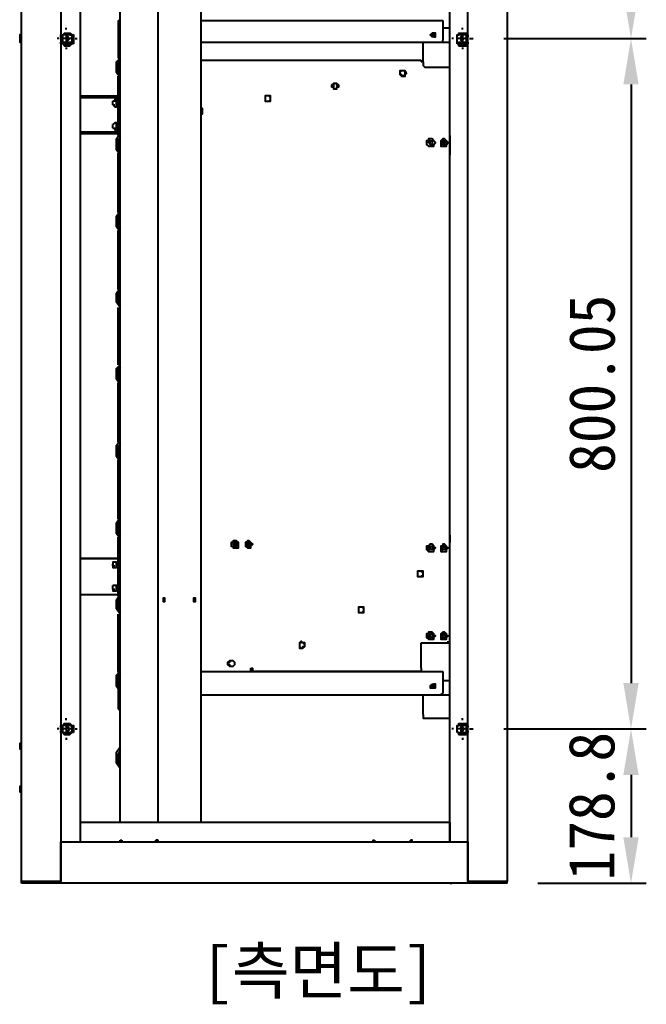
# Model space of a CAD drawing. Header units: millimetres. Extents: x 929 to 1725, y 58 to 532.
# Drawn here: x 1502.7 to 1543.6, y 74 to 138.2 of the extents above; entities that cross this region are included whole.
import ezdxf
from ezdxf.enums import TextEntityAlignment as Align

# ---------------------------------------------------------------- set-up
doc = ezdxf.new("R2010")
doc.units = ezdxf.units.MM
doc.header["$MEASUREMENT"] = 0
doc.header["$PDSIZE"] = -10
doc.layers.get('Defpoints').update_dxf_attribs({"linetype": 'CONTINUOUS'})
doc.layers.add('TI-TEXT', color=3, linetype='CONTINUOUS')
doc.layers.add('TT-WIRE-EQPM', color=6, linetype='CONTINUOUS')
doc.styles.add('굴림체', font='GulimChe.ttf')
doc.dimstyles.new('NEW', dxfattribs={"dimtxt": 3, "dimasz": 3, "dimexe": 1, "dimexo": 2, "dimgap": 1, "dimtad": 1, "dimdec": 4, "dimzin": 0, "dimdsep": 46, "dimtxsty": '굴림체', "dimcen": 0.09, "dimclrd": 1, "dimclre": 1, "dimadec": 0, "dimazin": 0, "dimtfac": 1, "dimtdec": 4, "dimtofl": 0, "dimtmove": 2, "dimatfit": 3, "dimfxl": 0, "dimtolj": 1, "dimtzin": 0, "dimarcsym": 0})

# ---------------------------------------------------------------- blocks, each defined once
blk = doc.blocks.new('*D10')
at = {"layer": 'Defpoints', "color": 0, "linetype": 'ByBlock', "ltscale": 5}
for p in [(1532.308, 182.064), (1532.308, 137.003), (1542.608, 137.003)]:
    blk.add_point(p, dxfattribs=at)
at = {"layer": 'TI-TEXT', "color": 1, "linetype": 'ByBlock', "lineweight": -2, "ltscale": 5}
for p, q in [((1534.308, 182.064), (1543.608, 182.064)), ((1542.608, 179.064), (1542.608, 140.003)), ((1534.308, 137.003), (1543.608, 137.003))]:
    blk.add_line(p, q, dxfattribs=at)
at = {"layer": 'TI-TEXT', "color": 1, "linetype": 'ByBlock', "ltscale": 5}
for points in [[(1542.108, 179.064), (1543.108, 179.064), (1542.608, 182.064)], [(1542.108, 140.003), (1543.108, 140.003), (1542.608, 137.003)]]:
    blk.add_solid(points, dxfattribs=at)
at = {"layer": 'TI-TEXT', "color": 0, "linetype": 'ByBlock', "ltscale": 5, "insert": (1540.072, 159.534), "char_height": 3, "attachment_point": 5, "rotation": 90, "style": '굴림체'}
blk.add_mtext('\\A1;800.05', dxfattribs=at)
blk = doc.blocks.new('*D11')
at = {"layer": 'Defpoints', "color": 0, "linetype": 'ByBlock', "ltscale": 5}
for p in [(1532.308, 137.003), (1532.308, 91.942), (1542.608, 91.942)]:
    blk.add_point(p, dxfattribs=at)
at = {"layer": 'TI-TEXT', "color": 1, "linetype": 'ByBlock', "lineweight": -2, "ltscale": 5}
for p, q in [((1534.308, 137.003), (1543.608, 137.003)), ((1542.608, 134.003), (1542.608, 94.942)), ((1534.308, 91.942), (1543.608, 91.942))]:
    blk.add_line(p, q, dxfattribs=at)
at = {"layer": 'TI-TEXT', "color": 1, "linetype": 'ByBlock', "ltscale": 5}
for points in [[(1542.108, 134.003), (1543.108, 134.003), (1542.608, 137.003)], [(1542.108, 94.942), (1543.108, 94.942), (1542.608, 91.942)]]:
    blk.add_solid(points, dxfattribs=at)
at = {"layer": 'TI-TEXT', "color": 0, "linetype": 'ByBlock', "ltscale": 5, "insert": (1540.072, 114.473), "char_height": 3, "attachment_point": 5, "rotation": 90, "style": '굴림체'}
blk.add_mtext('\\A1;800.05', dxfattribs=at)
blk = doc.blocks.new('*D12')
at = {"layer": 'Defpoints', "color": 0, "linetype": 'ByBlock', "ltscale": 5}
for p in [(1532.308, 91.942), (1534.532, 81.876), (1542.608, 81.876)]:
    blk.add_point(p, dxfattribs=at)
at = {"layer": 'TI-TEXT', "color": 1, "linetype": 'ByBlock', "lineweight": -2, "ltscale": 5}
for p, q in [((1534.308, 91.942), (1543.608, 91.942)), ((1542.608, 88.942), (1542.608, 84.876)), ((1536.532, 81.876), (1543.608, 81.876))]:
    blk.add_line(p, q, dxfattribs=at)
at = {"layer": 'TI-TEXT', "color": 1, "linetype": 'ByBlock', "ltscale": 5}
for points in [[(1542.108, 88.942), (1543.108, 88.942), (1542.608, 91.942)], [(1542.108, 84.876), (1543.108, 84.876), (1542.608, 81.876)]]:
    blk.add_solid(points, dxfattribs=at)
at = {"layer": 'TI-TEXT', "color": 0, "linetype": 'ByBlock', "ltscale": 5, "insert": (1540.05, 86.909), "char_height": 3, "attachment_point": 5, "rotation": 90, "style": '굴림체'}
blk.add_mtext('\\A1;178.8', dxfattribs=at)

msp = doc.modelspace()

# ---------------------------------------------------------------- linework, layer by layer
at = {"layer": 'TT-WIRE-EQPM', "linetype": 'Continuous'}
for points in [[(1502.81368, 81.99353), (1502.81368, 192.01265)], [(1505.27156, 192.01265), (1505.3886, 192.01265), (1505.3886, 81.99353)], [(1531.95704, 81.99353), (1531.95704, 192.01265)], [(1534.53196, 192.01265), (1534.53196, 81.99353)], [(1506.67606, 84.56845), (1506.67606, 189.43773)], [(1530.78663, 84.56845), (1530.78663, 189.43773)], [(1509.25097, 85.8559), (1509.25097, 188.03323)], [(1511.70885, 188.03323), (1511.70885, 85.8559)], [(1514.51784, 188.03323), (1514.51784, 85.8559)], [(1509.13393, 138.1735), (1509.13393, 138.05646)], [(1509.13393, 138.1735), (1509.25097, 138.1735)], [(1514.51784, 138.1735), (1530.31846, 138.1735)], [(1530.31846, 138.1735), (1530.31846, 136.88605)], [(1505.73972, 137.5883), (1505.73972, 137.70534)], [(1509.13393, 138.05646), (1509.13393, 135.83267)], [(1530.31846, 137.70534), (1530.78663, 137.70534)], [(1531.60592, 137.5883), (1531.60592, 137.70534)], [(1502.69664, 137.23717), (1502.69664, 136.88605)], [(1502.81368, 137.23717), (1502.69664, 137.23717), (1502.69664, 136.769), (1502.81368, 136.769)], [(1502.69664, 136.88605), (1502.69664, 136.769)], [(1505.27156, 137.00309), (1505.15452, 137.00309)], [(1505.3886, 137.23717), (1505.50564, 137.23717)], [(1505.3886, 137.23717), (1505.3886, 137.12013), (1505.3886, 137.23717)], [(1505.3886, 137.12013), (1505.3886, 136.769)], [(1505.50564, 137.23717), (1505.50564, 137.23717), (1505.50564, 137.23717), (1505.50564, 137.23717), (1505.62268, 137.35421), (1505.50564, 137.23717)], [(1506.09085, 137.23717), (1505.50564, 137.23717)], [(1505.50564, 136.65196), (1505.50564, 137.23717)], [(1506.09085, 137.00309), (1505.50564, 137.00309)], [(1505.62268, 137.35421), (1505.97381, 137.35421)], [(1505.62268, 137.35421), (1505.97381, 137.35421)], [(1505.73972, 137.23717), (1505.73972, 136.65196)], [(1505.97381, 137.00309), (1505.85676, 137.00309), (1505.85676, 137.12013), (1505.73972, 137.12013), (1505.73972, 137.00309), (1505.73972, 137.00309), (1505.73972, 136.88605), (1505.73972, 136.88605), (1505.85676, 136.88605), (1505.85676, 136.88605), (1505.97381, 137.00309)], [(1506.09085, 137.23717), (1506.09085, 137.23717), (1505.97381, 137.23717), (1505.97381, 137.35421), (1506.09085, 137.23717), (1506.09085, 137.23717), (1506.09085, 137.23717)], [(1505.97381, 137.23717), (1506.20789, 137.23717), (1506.20789, 136.65196)], [(1506.09085, 137.23717), (1506.09085, 136.65196)], [(1506.32493, 137.00309), (1506.44197, 137.00309)], [(1529.61621, 137.35421), (1529.61621, 137.35421), (1529.49917, 137.23717), (1529.49917, 137.23717), (1529.61621, 137.12013), (1529.61621, 137.12013)], [(1529.61621, 137.35421), (1529.73325, 137.35421)], [(1529.8503, 137.23717), (1529.73325, 137.35421), (1529.73325, 137.35421), (1529.61621, 137.35421), (1529.61621, 137.23717), (1529.61621, 137.23717), (1529.73325, 137.12013), (1529.73325, 137.23717), (1529.8503, 137.23717)], [(1529.73325, 137.12013), (1529.61621, 137.12013)], [(1529.73325, 137.12013), (1529.8503, 137.12013), (1529.8503, 137.23717), (1529.8503, 137.23717), (1529.8503, 137.35421), (1529.73325, 137.35421)], [(1530.20142, 136.769), (1530.31846, 136.769), (1530.31846, 136.88605)], [(1531.02071, 137.00309), (1530.90367, 137.00309)], [(1531.25479, 136.65196), (1531.25479, 137.23717), (1531.37184, 137.23717)], [(1531.25479, 136.65196), (1531.25479, 137.23717)], [(1531.84, 137.00309), (1531.25479, 137.00309)], [(1531.37184, 137.23717), (1531.37184, 137.23717), (1531.37184, 137.23717), (1531.37184, 137.35421), (1531.37184, 137.23717), (1531.37184, 137.23717)], [(1531.37184, 137.35421), (1531.84, 137.35421)], [(1531.37184, 137.35421), (1531.84, 137.35421)], [(1531.84, 137.23717), (1531.37184, 137.23717)], [(1531.72296, 137.00309), (1531.60592, 137.00309), (1531.60592, 137.12013), (1531.48888, 137.12013), (1531.48888, 137.00309), (1531.48888, 137.00309), (1531.48888, 136.88605), (1531.48888, 136.88605), (1531.60592, 136.88605), (1531.60592, 136.88605), (1531.72296, 137.00309)], [(1531.60592, 137.23717), (1531.60592, 136.65196)], [(1531.84, 137.23717), (1531.84, 137.23717), (1531.84, 137.35421), (1531.84, 137.23717), (1531.84, 137.23717), (1531.84, 137.23717)], [(1531.84, 137.23717), (1531.95704, 137.23717)], [(1531.84, 137.23717), (1531.84, 136.65196)], [(1531.95704, 137.12013), (1531.95704, 137.23717)], [(1531.95704, 137.23717), (1531.95704, 137.12013)], [(1531.95704, 136.769), (1531.95704, 137.12013)], [(1532.07409, 137.00309), (1532.30817, 137.00309)], [(1505.3886, 136.769), (1505.3886, 136.65196)], [(1505.3886, 136.65196), (1505.3886, 136.769)], [(1505.50564, 136.65196), (1505.3886, 136.65196)], [(1505.50564, 136.769), (1506.09085, 136.769)], [(1505.50564, 136.65196), (1505.50564, 136.769), (1505.62268, 136.65196), (1505.62268, 136.53492), (1505.50564, 136.65196)], [(1505.50564, 136.65196), (1505.62268, 136.65196)], [(1505.62268, 136.65196), (1505.97381, 136.65196)], [(1505.62268, 136.53492), (1505.97381, 136.53492)], [(1505.73972, 136.41788), (1505.73972, 136.30084)], [(1506.09085, 136.65196), (1505.97381, 136.53492), (1505.97381, 136.769), (1506.09085, 136.769), (1506.09085, 136.65196)], [(1506.20789, 136.65196), (1505.97381, 136.65196)], [(1514.51784, 136.769), (1530.20142, 136.769)], [(1529.031, 136.769), (1530.78663, 136.769)], [(1529.031, 136.65196), (1529.031, 136.769)], [(1529.031, 135.48155), (1529.031, 136.65196)], [(1531.37184, 136.65196), (1531.25479, 136.65196)], [(1531.37184, 136.769), (1531.84, 136.769)], [(1531.37184, 136.65196), (1531.37184, 136.769), (1531.37184, 136.769), (1531.37184, 136.53492), (1531.37184, 136.65196)], [(1531.37184, 136.65196), (1531.84, 136.65196)], [(1531.37184, 136.53492), (1531.84, 136.53492)], [(1531.60592, 136.41788), (1531.60592, 136.30084)], [(1531.84, 136.65196), (1531.84, 136.53492), (1531.84, 136.65196), (1531.84, 136.769), (1531.84, 136.65196)], [(1531.95704, 136.65196), (1531.84, 136.65196)], [(1531.95704, 136.65196), (1531.95704, 136.769)], [(1531.95704, 136.769), (1531.95704, 136.65196)], [(1509.01689, 135.48155), (1509.25097, 135.71563)], [(1509.13393, 135.83267), (1509.13393, 135.71563)], [(1509.13393, 135.71563), (1509.25097, 135.71563)], [(1509.25097, 135.59859), (1509.13393, 135.36451)], [(1509.13393, 135.59859), (1509.25097, 135.59859)], [(1514.51784, 135.59859), (1528.91396, 135.59859)], [(1528.91396, 135.59859), (1528.91396, 135.48155)], [(1509.01689, 134.7793), (1509.01689, 135.48155)], [(1509.13393, 134.7793), (1509.13393, 135.48155)], [(1509.13393, 135.36451), (1509.13393, 134.7793)], [(1529.031, 135.48155), (1528.91396, 135.48155)], [(1529.031, 135.48155), (1529.031, 135.36451), (1529.031, 135.24746), (1529.031, 135.24746), (1529.14805, 135.13042), (1529.14805, 135.13042), (1529.26509, 135.13042)], [(1529.26509, 135.13042), (1530.78663, 135.13042)], [(1530.78663, 97.67711), (1530.78663, 135.13042)], [(1509.25097, 134.42817), (1509.01689, 134.7793)], [(1509.13393, 134.7793), (1509.25097, 134.66226)], [(1509.13393, 130.68284), (1509.13393, 134.54521)], [(1527.97763, 134.7793), (1527.86059, 134.7793), (1527.86059, 134.89634), (1527.86059, 134.89634), (1527.74355, 134.89634), (1527.6265, 134.89634), (1527.6265, 134.89634), (1527.50946, 134.89634), (1527.50946, 134.7793), (1527.50946, 134.66226), (1527.50946, 134.66226), (1527.6265, 134.54521), (1527.6265, 134.54521), (1527.74355, 134.54521), (1527.86059, 134.54521), (1527.86059, 134.66226), (1527.86059, 134.66226), (1527.97763, 134.7793)], [(1527.86059, 134.7793), (1527.86059, 134.7793), (1527.86059, 134.89634), (1527.74355, 134.89634), (1527.6265, 134.89634), (1527.6265, 134.89634), (1527.50946, 134.7793), (1527.50946, 134.7793), (1527.50946, 134.66226), (1527.6265, 134.66226), (1527.6265, 134.54521), (1527.74355, 134.54521), (1527.74355, 134.54521), (1527.86059, 134.66226), (1527.86059, 134.66226), (1527.86059, 134.7793)], [(1523.53005, 133.84296), (1523.53005, 133.96001), (1523.41301, 134.07705), (1523.41301, 134.07705), (1523.29597, 134.07705), (1523.17892, 134.07705), (1523.17892, 134.07705), (1523.06188, 133.96001), (1523.06188, 133.84296), (1523.17892, 133.84296), (1523.17892, 133.72592), (1523.29597, 133.72592), (1523.41301, 133.72592), (1523.41301, 133.84296), (1523.53005, 133.84296), (1523.53005, 133.84296)], [(1523.53005, 133.84296), (1523.41301, 133.96001), (1523.41301, 134.07705), (1523.41301, 134.07705), (1523.17892, 134.07705), (1523.17892, 134.07705), (1523.17892, 133.96001), (1523.17892, 133.84296), (1523.17892, 133.84296), (1523.17892, 133.72592), (1523.41301, 133.72592), (1523.41301, 133.84296), (1523.41301, 133.84296), (1523.53005, 133.84296)], [(1506.67606, 133.25776), (1509.13393, 133.25776)], [(1509.13393, 133.14071), (1506.67606, 133.14071)], [(1508.89985, 133.02367), (1508.89985, 133.02367), (1508.89985, 132.90663), (1508.78281, 132.90663), (1508.78281, 132.90663), (1508.78281, 132.90663)], [(1509.01689, 133.02367), (1508.89985, 133.02367)], [(1509.01689, 133.02367), (1509.01689, 132.78959)], [(1509.01689, 132.90663), (1509.01689, 132.90663), (1509.01689, 133.02367), (1509.01689, 133.02367), (1509.01689, 132.90663), (1509.01689, 132.90663), (1509.01689, 132.90663), (1509.01689, 132.78959), (1509.01689, 132.78959), (1509.01689, 132.78959), (1509.01689, 132.78959), (1509.01689, 132.67255), (1509.01689, 132.67255), (1509.01689, 132.67255), (1509.01689, 132.55551), (1509.01689, 132.55551)], [(1509.01689, 132.67255), (1509.01689, 132.67255), (1509.01689, 132.55551), (1509.01689, 132.55551), (1509.01689, 132.55551), (1509.01689, 132.67255), (1509.01689, 132.67255), (1509.01689, 132.67255), (1509.01689, 132.78959), (1509.01689, 132.78959), (1509.01689, 132.78959), (1509.01689, 132.78959), (1509.01689, 132.90663), (1509.01689, 132.90663), (1509.01689, 132.90663), (1509.01689, 133.02367)], [(1509.13393, 133.14071), (1509.13393, 133.25776)], [(1509.13393, 130.91692), (1509.13393, 133.14071)], [(1509.13393, 133.02367), (1509.13393, 132.78959)], [(1519.08247, 133.14071), (1519.08247, 133.14071), (1519.08247, 133.25776), (1518.96543, 133.25776), (1518.84838, 133.25776), (1518.84838, 133.25776), (1518.73134, 133.25776), (1518.73134, 133.14071), (1518.73134, 133.02367), (1518.73134, 132.90663), (1518.84838, 132.90663), (1518.84838, 132.90663), (1518.96543, 132.90663), (1519.08247, 132.90663), (1519.08247, 133.02367), (1519.08247, 133.14071)], [(1519.08247, 133.14071), (1519.08247, 133.14071), (1518.96543, 133.25776), (1518.96543, 133.25776), (1518.84838, 133.25776), (1518.73134, 133.25776), (1518.73134, 133.25776), (1518.73134, 133.14071), (1518.73134, 133.02367), (1518.73134, 132.90663), (1518.73134, 132.90663), (1518.84838, 132.90663), (1518.96543, 132.90663), (1518.96543, 132.90663), (1519.08247, 133.02367), (1519.08247, 133.14071)], [(1508.78281, 132.78959), (1508.78281, 132.90663)], [(1508.78281, 132.67255), (1508.78281, 132.78959)], [(1508.78281, 132.67255), (1508.89985, 132.67255)], [(1508.78281, 132.67255), (1508.78281, 132.67255), (1508.89985, 132.55551), (1508.89985, 132.55551), (1508.89985, 132.55551), (1508.89985, 132.55551)], [(1508.89985, 132.55551), (1509.01689, 132.55551)], [(1509.13393, 132.90663), (1509.01689, 132.90663)], [(1509.01689, 132.78959), (1509.01689, 132.78959), (1509.01689, 132.78959), (1509.01689, 132.90663), (1509.01689, 132.90663), (1509.01689, 132.90663)], [(1509.01689, 132.78959), (1509.01689, 132.55551)], [(1509.01689, 132.67255), (1509.01689, 132.67255), (1509.01689, 132.78959), (1509.01689, 132.78959)], [(1509.01689, 132.67255), (1509.13393, 132.67255)], [(1509.13393, 132.78959), (1509.13393, 132.55551)], [(1514.51784, 132.08734), (1514.63489, 132.08734), (1514.63489, 132.20438), (1514.63489, 132.32142), (1514.63489, 132.32142), (1514.63489, 132.43846), (1514.51784, 132.43846)], [(1514.51784, 132.08734), (1514.63489, 132.08734), (1514.63489, 132.20438), (1514.63489, 132.32142), (1514.63489, 132.32142), (1514.51784, 132.43846)], [(1508.89985, 131.50213), (1508.89985, 131.50213), (1508.89985, 131.50213), (1508.89985, 131.50213), (1508.78281, 131.38509), (1508.78281, 131.38509)], [(1508.78281, 131.26805), (1508.78281, 131.38509)], [(1508.78281, 131.15101), (1508.78281, 131.26805)], [(1508.78281, 131.15101), (1508.89985, 131.15101)], [(1508.78281, 131.15101), (1508.78281, 131.15101), (1508.78281, 131.15101), (1508.89985, 131.15101), (1508.89985, 131.03397), (1508.89985, 131.03397)], [(1509.01689, 131.50213), (1508.89985, 131.50213)], [(1509.01689, 131.50213), (1509.01689, 131.26805)], [(1509.01689, 131.38509), (1509.01689, 131.38509), (1509.01689, 131.50213), (1509.01689, 131.50213), (1509.01689, 131.50213), (1509.01689, 131.50213), (1509.01689, 131.38509), (1509.01689, 131.38509), (1509.01689, 131.38509), (1509.01689, 131.26805), (1509.01689, 131.26805), (1509.01689, 131.26805), (1509.01689, 131.26805), (1509.01689, 131.15101), (1509.01689, 131.15101), (1509.01689, 131.15101), (1509.01689, 131.03397)], [(1509.01689, 131.15101), (1509.01689, 131.15101), (1509.01689, 131.03397), (1509.01689, 131.15101), (1509.01689, 131.15101), (1509.01689, 131.15101), (1509.01689, 131.26805), (1509.01689, 131.26805), (1509.01689, 131.26805), (1509.01689, 131.26805), (1509.01689, 131.38509), (1509.01689, 131.38509), (1509.01689, 131.38509), (1509.01689, 131.38509), (1509.01689, 131.50213), (1509.01689, 131.50213)], [(1509.13393, 131.38509), (1509.01689, 131.38509)], [(1509.01689, 131.26805), (1509.01689, 131.26805), (1509.01689, 131.38509), (1509.01689, 131.38509), (1509.01689, 131.38509)], [(1509.01689, 131.26805), (1509.01689, 131.03397)], [(1509.01689, 131.15101), (1509.01689, 131.15101), (1509.01689, 131.26805), (1509.01689, 131.26805), (1509.01689, 131.26805)], [(1509.01689, 131.15101), (1509.13393, 131.15101)], [(1509.13393, 131.50213), (1509.13393, 131.26805)], [(1509.13393, 131.26805), (1509.13393, 131.03397)], [(1506.67606, 130.91692), (1509.13393, 130.91692)], [(1506.67606, 130.79988), (1509.13393, 130.79988)], [(1508.89985, 131.03397), (1509.01689, 131.03397)], [(1509.01689, 130.44876), (1509.25097, 130.79988)], [(1509.01689, 129.74651), (1509.01689, 130.44876)], [(1509.13393, 130.79988), (1509.13393, 130.91692)], [(1509.25097, 130.5658), (1509.13393, 130.33172)], [(1509.13393, 129.74651), (1509.13393, 130.44876)], [(1529.8503, 130.21467), (1529.73325, 130.33172), (1529.73325, 130.33172), (1529.73325, 130.33172), (1529.61621, 130.44876), (1529.61621, 130.44876), (1529.49917, 130.44876), (1529.38213, 130.44876), (1529.38213, 130.33172), (1529.26509, 130.33172), (1529.26509, 130.09763), (1529.38213, 129.98059), (1529.38213, 129.98059), (1529.61621, 129.98059), (1529.73325, 129.98059), (1529.73325, 130.09763), (1529.73325, 130.09763), (1529.8503, 130.21467)], [(1529.61621, 130.44876), (1529.49917, 130.44876), (1529.38213, 130.33172), (1529.38213, 130.33172), (1529.26509, 130.33172), (1529.26509, 130.09763), (1529.38213, 129.98059), (1529.38213, 129.98059), (1529.49917, 129.98059), (1529.61621, 129.98059), (1529.61621, 129.98059), (1529.73325, 129.98059), (1529.73325, 129.98059), (1529.73325, 130.09763), (1529.8503, 130.21467), (1529.73325, 130.33172), (1529.73325, 130.33172), (1529.73325, 130.33172), (1529.61621, 130.44876), (1529.61621, 130.44876)], [(1530.66959, 130.21467), (1530.55255, 130.33172), (1530.55255, 130.33172), (1530.55255, 130.33172), (1530.4355, 130.44876), (1530.4355, 130.44876), (1530.31846, 130.44876), (1530.31846, 130.44876), (1530.20142, 130.33172), (1530.20142, 130.33172), (1530.20142, 130.09763), (1530.20142, 129.98059), (1530.31846, 129.98059), (1530.4355, 129.98059), (1530.55255, 129.98059), (1530.55255, 130.09763), (1530.55255, 130.09763), (1530.66959, 130.21467)], [(1530.4355, 130.44876), (1530.31846, 130.44876), (1530.31846, 130.33172), (1530.20142, 130.33172), (1530.20142, 130.33172), (1530.20142, 130.09763), (1530.20142, 129.98059), (1530.31846, 129.98059), (1530.31846, 129.98059), (1530.4355, 129.98059), (1530.4355, 129.98059), (1530.55255, 129.98059), (1530.55255, 129.98059), (1530.55255, 130.09763), (1530.66959, 130.21467), (1530.55255, 130.33172), (1530.55255, 130.33172), (1530.55255, 130.33172), (1530.4355, 130.44876), (1530.4355, 130.44876)], [(1530.78663, 130.68284), (1530.78663, 129.39538)], [(1509.13393, 130.33172), (1509.13393, 129.74651)], [(1529.61621, 130.21467), (1529.61621, 130.21467), (1529.61621, 130.21467), (1529.61621, 130.21467), (1529.61621, 130.09763), (1529.49917, 130.09763), (1529.49917, 130.21467), (1529.38213, 130.21467), (1529.38213, 130.21467), (1529.49917, 130.21467), (1529.49917, 130.33172), (1529.61621, 130.33172), (1529.61621, 130.21467)], [(1530.4355, 130.21467), (1530.55255, 130.21467), (1530.55255, 130.21467), (1530.4355, 130.21467), (1530.4355, 130.09763), (1530.31846, 130.09763), (1530.31846, 130.21467), (1530.31846, 130.21467), (1530.31846, 130.21467), (1530.31846, 130.21467), (1530.31846, 130.33172), (1530.4355, 130.33172), (1530.4355, 130.21467)], [(1509.25097, 129.39538), (1509.01689, 129.74651)], [(1509.13393, 129.74651), (1509.25097, 129.62947)], [(1509.13393, 125.65005), (1509.13393, 129.51242)], [(1530.78663, 129.27834), (1530.78663, 129.39538)], [(1509.01689, 125.41597), (1509.25097, 125.76709)], [(1509.01689, 124.71372), (1509.01689, 125.41597)], [(1509.25097, 125.53301), (1509.13393, 125.41597)], [(1509.13393, 125.41597), (1509.13393, 124.83076)], [(1509.13393, 124.71372), (1509.13393, 125.41597)], [(1509.25097, 124.36259), (1509.01689, 124.71372)], [(1509.13393, 124.83076), (1509.25097, 124.59668)], [(1509.13393, 120.61726), (1509.13393, 124.47964)], [(1509.01689, 120.38318), (1509.25097, 120.7343)], [(1509.01689, 119.79797), (1509.01689, 120.38318)], [(1509.25097, 120.50022), (1509.13393, 120.38318)], [(1509.13393, 119.68093), (1509.13393, 120.50022)], [(1509.13393, 120.38318), (1509.13393, 119.79797)], [(1509.25097, 119.44685), (1509.01689, 119.79797)], [(1509.13393, 119.79797), (1509.25097, 119.56389)], [(1509.13393, 115.70151), (1509.13393, 119.44685)], [(1509.01689, 115.46743), (1509.25097, 115.70151)], [(1509.01689, 114.76518), (1509.01689, 115.46743)], [(1509.25097, 115.58447), (1509.13393, 115.35039)], [(1509.13393, 114.64814), (1509.13393, 115.46743)], [(1509.13393, 115.35039), (1509.13393, 114.76518)], [(1509.25097, 114.41406), (1509.01689, 114.76518)], [(1509.13393, 114.76518), (1509.25097, 114.64814)], [(1509.13393, 110.66873), (1509.13393, 114.5311)], [(1509.01689, 110.43464), (1509.25097, 110.78577)], [(1509.25097, 110.55168), (1509.13393, 110.3176)], [(1509.01689, 109.73239), (1509.01689, 110.43464)], [(1509.13393, 109.73239), (1509.13393, 110.43464)], [(1509.13393, 110.3176), (1509.13393, 109.73239)], [(1509.25097, 109.38127), (1509.01689, 109.73239)], [(1509.13393, 109.73239), (1509.25097, 109.61535)], [(1509.13393, 105.63594), (1509.13393, 109.49831)], [(1509.01689, 105.40185), (1509.25097, 105.75298)], [(1509.01689, 104.6996), (1509.01689, 105.40185)], [(1509.25097, 105.51889), (1509.13393, 105.40185)], [(1509.13393, 105.40185), (1509.13393, 104.81664)], [(1509.13393, 104.6996), (1509.13393, 105.40185)], [(1509.13393, 104.81664), (1509.25097, 104.58256)], [(1509.25097, 104.34848), (1509.01689, 104.6996)], [(1509.13393, 100.60315), (1509.13393, 104.46552)], [(1516.97572, 103.99735), (1516.97572, 104.11439), (1516.97572, 104.11439), (1516.97572, 104.11439), (1516.85868, 104.23144), (1516.74163, 104.23144), (1516.74163, 104.23144), (1516.62459, 104.23144), (1516.62459, 104.11439), (1516.50755, 104.11439), (1516.50755, 103.88031), (1516.62459, 103.88031), (1516.62459, 103.76327), (1516.85868, 103.76327), (1516.97572, 103.76327), (1516.97572, 103.88031), (1516.97572, 103.88031), (1516.97572, 103.99735)], [(1516.74163, 104.23144), (1516.74163, 104.23144), (1516.62459, 104.11439), (1516.62459, 104.11439), (1516.50755, 104.11439), (1516.50755, 103.88031), (1516.62459, 103.88031), (1516.62459, 103.76327), (1516.74163, 103.76327), (1516.74163, 103.76327), (1516.85868, 103.76327), (1516.97572, 103.76327), (1516.97572, 103.88031), (1516.97572, 103.88031), (1516.97572, 103.99735), (1516.97572, 104.11439), (1516.97572, 104.11439), (1516.97572, 104.11439), (1516.85868, 104.23144), (1516.74163, 104.23144)], [(1516.85868, 103.99735), (1516.85868, 103.99735), (1516.85868, 103.99735), (1516.85868, 103.99735), (1516.85868, 103.88031), (1516.74163, 103.88031), (1516.74163, 103.99735), (1516.62459, 103.99735), (1516.62459, 103.99735), (1516.74163, 103.99735), (1516.74163, 104.11439), (1516.85868, 104.11439), (1516.85868, 103.99735)], [(1517.91205, 103.99735), (1517.79501, 104.11439), (1517.79501, 104.11439), (1517.79501, 104.11439), (1517.67797, 104.23144), (1517.67797, 104.23144), (1517.56093, 104.23144), (1517.56093, 104.23144), (1517.44388, 104.11439), (1517.44388, 104.11439), (1517.44388, 103.88031), (1517.44388, 103.88031), (1517.56093, 103.76327), (1517.67797, 103.76327), (1517.79501, 103.76327), (1517.79501, 103.88031), (1517.79501, 103.88031), (1517.91205, 103.99735)], [(1517.67797, 104.23144), (1517.56093, 104.23144), (1517.56093, 104.11439), (1517.44388, 104.11439), (1517.44388, 104.11439), (1517.44388, 103.88031), (1517.44388, 103.88031), (1517.56093, 103.76327), (1517.56093, 103.76327), (1517.67797, 103.76327), (1517.67797, 103.76327), (1517.79501, 103.76327), (1517.79501, 103.88031), (1517.79501, 103.88031), (1517.91205, 103.99735), (1517.79501, 104.11439), (1517.79501, 104.11439), (1517.79501, 104.11439), (1517.67797, 104.23144), (1517.67797, 104.23144)], [(1517.67797, 103.99735), (1517.79501, 103.99735), (1517.79501, 103.99735), (1517.67797, 103.99735), (1517.67797, 103.88031), (1517.56093, 103.88031), (1517.56093, 103.99735), (1517.56093, 103.99735), (1517.56093, 103.99735), (1517.56093, 103.99735), (1517.56093, 104.11439), (1517.67797, 104.11439), (1517.67797, 103.99735)], [(1530.78663, 104.58256), (1530.78663, 104.11439)], [(1530.78663, 97.56006), (1530.78663, 104.11439)], [(1529.8503, 103.76327), (1529.73325, 103.76327), (1529.73325, 103.88031), (1529.73325, 103.88031), (1529.61621, 103.99735), (1529.49917, 103.99735), (1529.38213, 103.88031), (1529.38213, 103.88031), (1529.26509, 103.88031), (1529.26509, 103.64623), (1529.38213, 103.52919), (1529.38213, 103.52919), (1529.49917, 103.52919), (1529.61621, 103.52919), (1529.61621, 103.52919), (1529.73325, 103.52919), (1529.73325, 103.64623), (1529.73325, 103.64623), (1529.8503, 103.76327)], [(1529.61621, 103.99735), (1529.49917, 103.99735), (1529.38213, 103.88031), (1529.38213, 103.88031), (1529.26509, 103.76327), (1529.26509, 103.64623), (1529.38213, 103.64623), (1529.38213, 103.52919), (1529.49917, 103.52919), (1529.61621, 103.52919), (1529.61621, 103.52919), (1529.73325, 103.52919), (1529.73325, 103.64623), (1529.73325, 103.64623), (1529.8503, 103.76327), (1529.73325, 103.76327), (1529.73325, 103.88031), (1529.73325, 103.88031), (1529.61621, 103.99735), (1529.61621, 103.99735)], [(1529.61621, 103.76327), (1529.61621, 103.76327), (1529.61621, 103.64623), (1529.61621, 103.64623), (1529.61621, 103.64623), (1529.49917, 103.64623), (1529.49917, 103.64623), (1529.38213, 103.64623), (1529.38213, 103.76327), (1529.49917, 103.76327), (1529.49917, 103.88031), (1529.61621, 103.88031), (1529.61621, 103.76327)], [(1530.66959, 103.76327), (1530.55255, 103.76327), (1530.55255, 103.88031), (1530.55255, 103.88031), (1530.4355, 103.99735), (1530.31846, 103.99735), (1530.31846, 103.88031), (1530.20142, 103.88031), (1530.20142, 103.88031), (1530.20142, 103.64623), (1530.20142, 103.52919), (1530.31846, 103.52919), (1530.31846, 103.52919), (1530.4355, 103.52919), (1530.4355, 103.52919), (1530.55255, 103.52919), (1530.55255, 103.64623), (1530.55255, 103.64623), (1530.66959, 103.76327)], [(1530.4355, 103.99735), (1530.31846, 103.99735), (1530.31846, 103.88031), (1530.20142, 103.88031), (1530.20142, 103.76327), (1530.20142, 103.64623), (1530.20142, 103.64623), (1530.31846, 103.52919), (1530.31846, 103.52919), (1530.4355, 103.52919), (1530.4355, 103.52919), (1530.55255, 103.52919), (1530.55255, 103.64623), (1530.55255, 103.64623), (1530.66959, 103.76327), (1530.55255, 103.76327), (1530.55255, 103.88031), (1530.55255, 103.88031), (1530.4355, 103.99735), (1530.4355, 103.99735)], [(1530.4355, 103.76327), (1530.55255, 103.76327), (1530.55255, 103.64623), (1530.4355, 103.64623), (1530.4355, 103.64623), (1530.31846, 103.64623), (1530.31846, 103.64623), (1530.31846, 103.64623), (1530.31846, 103.76327), (1530.31846, 103.76327), (1530.31846, 103.88031), (1530.4355, 103.88031), (1530.4355, 103.76327)], [(1506.67606, 103.06102), (1509.13393, 103.06102)], [(1509.13393, 103.06102), (1506.67606, 103.06102)], [(1508.89985, 102.82694), (1508.89985, 102.82694), (1508.89985, 102.82694), (1508.78281, 102.82694), (1508.78281, 102.82694), (1508.78281, 102.7099)], [(1509.01689, 102.82694), (1508.89985, 102.82694)], [(1509.01689, 102.82694), (1509.01689, 102.59285)], [(1509.01689, 102.7099), (1509.01689, 102.82694), (1509.01689, 102.82694), (1509.01689, 102.82694), (1509.01689, 102.82694), (1509.01689, 102.82694), (1509.01689, 102.82694), (1509.01689, 102.7099), (1509.01689, 102.7099), (1509.01689, 102.7099), (1509.01689, 102.59285), (1509.01689, 102.59285), (1509.01689, 102.59285), (1509.01689, 102.59285), (1509.01689, 102.47581), (1509.01689, 102.47581), (1509.01689, 102.47581)], [(1509.01689, 102.59285), (1509.01689, 102.47581), (1509.01689, 102.47581), (1509.01689, 102.47581), (1509.01689, 102.47581), (1509.01689, 102.47581), (1509.01689, 102.59285), (1509.01689, 102.59285), (1509.01689, 102.59285), (1509.01689, 102.59285), (1509.01689, 102.7099), (1509.01689, 102.7099), (1509.01689, 102.7099), (1509.01689, 102.7099), (1509.01689, 102.82694), (1509.01689, 102.82694), (1509.01689, 102.82694)], [(1509.01689, 102.59285), (1509.01689, 102.7099), (1509.01689, 102.7099), (1509.01689, 102.7099), (1509.01689, 102.82694), (1509.01689, 102.82694), (1509.01689, 102.7099)], [(1509.13393, 100.72019), (1509.13393, 103.06102)], [(1509.13393, 102.82694), (1509.13393, 102.59285)], [(1508.78281, 102.7099), (1508.78281, 102.59285)], [(1508.78281, 102.59285), (1508.78281, 102.59285), (1508.78281, 102.7099)], [(1508.78281, 102.59285), (1508.89985, 102.59285)], [(1508.78281, 102.59285), (1508.78281, 102.47581), (1508.78281, 102.47581), (1508.89985, 102.47581), (1508.89985, 102.47581), (1508.89985, 102.47581)], [(1508.89985, 102.47581), (1509.01689, 102.47581)], [(1509.13393, 102.7099), (1509.01689, 102.7099)], [(1509.01689, 102.59285), (1509.01689, 102.47581)], [(1509.01689, 102.59285), (1509.13393, 102.59285)], [(1509.13393, 102.59285), (1509.13393, 102.35877)], [(1529.031, 102.12469), (1529.031, 102.12469), (1529.031, 102.24173), (1528.91396, 102.24173), (1528.79692, 102.24173), (1528.79692, 102.24173), (1528.67988, 102.24173), (1528.67988, 102.12469), (1528.67988, 102.12469), (1528.67988, 102.00765), (1528.67988, 102.00765), (1528.67988, 101.8906), (1528.79692, 101.8906), (1528.79692, 101.8906), (1528.91396, 101.8906), (1529.031, 101.8906), (1529.031, 102.00765), (1529.031, 102.12469)], [(1529.031, 102.12469), (1529.031, 102.12469), (1528.91396, 102.24173), (1528.91396, 102.24173), (1528.79692, 102.24173), (1528.67988, 102.24173), (1528.67988, 102.12469), (1528.67988, 102.00765), (1528.67988, 101.8906), (1528.79692, 101.8906), (1528.79692, 101.8906), (1528.91396, 101.8906), (1528.91396, 101.8906), (1529.031, 102.00765), (1529.031, 102.12469)], [(1508.78281, 101.18835), (1508.78281, 101.3054)], [(1508.89985, 101.3054), (1508.89985, 101.3054), (1508.78281, 101.3054), (1508.78281, 101.3054)], [(1508.78281, 101.07131), (1508.78281, 101.18835)], [(1508.78281, 101.07131), (1508.89985, 101.07131)], [(1508.78281, 101.07131), (1508.78281, 101.07131), (1508.78281, 100.95427), (1508.89985, 100.95427), (1508.89985, 100.95427), (1508.89985, 100.95427)], [(1509.01689, 101.3054), (1508.89985, 101.3054)], [(1508.89985, 100.95427), (1509.01689, 100.95427)], [(1509.01689, 101.3054), (1509.01689, 101.18835)], [(1509.13393, 101.3054), (1509.01689, 101.3054)], [(1509.01689, 101.3054), (1509.01689, 101.3054), (1509.01689, 101.3054), (1509.01689, 101.3054), (1509.01689, 101.3054), (1509.01689, 101.3054), (1509.01689, 101.18835), (1509.01689, 101.18835), (1509.01689, 101.18835), (1509.01689, 101.07131), (1509.01689, 101.07131), (1509.01689, 101.07131), (1509.01689, 101.07131), (1509.01689, 100.95427), (1509.01689, 100.95427)], [(1509.01689, 101.07131), (1509.01689, 100.95427), (1509.01689, 100.95427), (1509.01689, 100.95427), (1509.01689, 101.07131), (1509.01689, 101.07131), (1509.01689, 101.07131), (1509.01689, 101.07131), (1509.01689, 101.18835), (1509.01689, 101.18835), (1509.01689, 101.18835), (1509.01689, 101.18835), (1509.01689, 101.3054), (1509.01689, 101.3054), (1509.01689, 101.3054)], [(1509.01689, 101.18835), (1509.01689, 101.18835), (1509.01689, 101.18835), (1509.01689, 101.3054), (1509.01689, 101.3054)], [(1509.01689, 101.18835), (1509.01689, 100.95427)], [(1509.01689, 101.07131), (1509.01689, 101.07131), (1509.01689, 101.07131), (1509.01689, 101.07131), (1509.01689, 101.18835)], [(1509.01689, 101.07131), (1509.13393, 101.07131)], [(1509.13393, 101.3054), (1509.13393, 101.18835)], [(1509.13393, 101.18835), (1509.13393, 100.95427)], [(1506.67606, 100.72019), (1509.13393, 100.72019)], [(1506.67606, 100.72019), (1509.13393, 100.72019)], [(1509.01689, 100.36906), (1509.25097, 100.72019)], [(1509.01689, 99.78386), (1509.01689, 100.36906)], [(1509.25097, 100.4861), (1509.13393, 100.36906)], [(1509.13393, 100.36906), (1509.13393, 99.78386)], [(1509.13393, 99.66681), (1509.13393, 100.36906)], [(1512.17701, 100.36906), (1512.17701, 100.36906), (1512.17701, 100.4861), (1512.05997, 100.4861), (1512.05997, 100.36906), (1512.05997, 100.25202), (1512.05997, 100.25202), (1512.17701, 100.25202), (1512.17701, 100.25202), (1512.17701, 100.36906)], [(1514.16672, 100.36906), (1514.16672, 100.36906), (1514.16672, 100.4861), (1514.04968, 100.4861), (1514.04968, 100.36906), (1514.04968, 100.25202), (1514.04968, 100.25202), (1514.16672, 100.25202), (1514.16672, 100.25202), (1514.16672, 100.36906)], [(1509.25097, 99.43273), (1509.01689, 99.78386)], [(1509.13393, 99.78386), (1509.25097, 99.54977)], [(1525.16863, 99.78386), (1525.16863, 99.78386), (1525.16863, 99.9009), (1525.05159, 99.9009), (1524.93455, 99.9009), (1524.81751, 99.9009), (1524.81751, 99.78386), (1524.81751, 99.78386), (1524.81751, 99.66681), (1524.81751, 99.66681), (1524.81751, 99.54977), (1524.93455, 99.54977), (1525.05159, 99.54977), (1525.16863, 99.54977), (1525.16863, 99.66681), (1525.16863, 99.78386)], [(1525.16863, 99.78386), (1525.16863, 99.78386), (1525.05159, 99.9009), (1525.05159, 99.9009), (1524.93455, 99.9009), (1524.93455, 99.9009), (1524.81751, 99.9009), (1524.81751, 99.78386), (1524.81751, 99.66681), (1524.81751, 99.54977), (1524.93455, 99.54977), (1525.05159, 99.54977), (1525.05159, 99.54977), (1525.16863, 99.66681), (1525.16863, 99.78386)], [(1509.13393, 95.6874), (1509.13393, 99.43273)], [(1521.30626, 97.44302), (1521.30626, 97.44302), (1521.30626, 97.56006), (1521.18922, 97.56006), (1521.07217, 97.67711), (1521.07217, 97.67711), (1520.95513, 97.56006), (1520.95513, 97.56006), (1520.95513, 97.32598), (1520.95513, 97.20894), (1521.07217, 97.20894), (1521.07217, 97.20894), (1521.18922, 97.20894), (1521.30626, 97.32598), (1521.30626, 97.32598), (1521.30626, 97.44302)], [(1521.30626, 97.44302), (1521.30626, 97.44302), (1521.18922, 97.56006), (1521.18922, 97.56006), (1521.07217, 97.67711), (1521.07217, 97.56006), (1520.95513, 97.56006), (1520.95513, 97.44302), (1520.95513, 97.32598), (1520.95513, 97.32598), (1521.07217, 97.20894), (1521.07217, 97.20894), (1521.18922, 97.20894), (1521.18922, 97.32598), (1521.30626, 97.32598), (1521.30626, 97.44302)], [(1529.8503, 98.02823), (1529.73325, 98.02823), (1529.73325, 98.14527), (1529.73325, 98.14527), (1529.61621, 98.26231), (1529.61621, 98.26231), (1529.49917, 98.26231), (1529.38213, 98.26231), (1529.38213, 98.14527), (1529.26509, 98.14527), (1529.26509, 97.91119), (1529.38213, 97.79415), (1529.38213, 97.79415), (1529.49917, 97.79415), (1529.61621, 97.79415), (1529.73325, 97.79415), (1529.73325, 97.91119), (1529.73325, 97.91119), (1529.8503, 98.02823)], [(1529.61621, 98.26231), (1529.49917, 98.26231), (1529.38213, 98.14527), (1529.38213, 98.14527), (1529.26509, 98.02823), (1529.26509, 97.91119), (1529.38213, 97.91119), (1529.38213, 97.79415), (1529.49917, 97.79415), (1529.61621, 97.79415), (1529.61621, 97.79415), (1529.73325, 97.79415), (1529.73325, 97.91119), (1529.73325, 97.91119), (1529.8503, 98.02823), (1529.73325, 98.02823), (1529.73325, 98.14527), (1529.73325, 98.14527), (1529.61621, 98.26231), (1529.61621, 98.26231)], [(1529.61621, 98.02823), (1529.61621, 98.02823), (1529.61621, 97.91119), (1529.61621, 97.91119), (1529.61621, 97.91119), (1529.49917, 97.91119), (1529.49917, 97.91119), (1529.38213, 97.91119), (1529.38213, 98.02823), (1529.49917, 98.02823), (1529.49917, 98.14527), (1529.61621, 98.14527), (1529.61621, 98.02823)], [(1530.66959, 98.02823), (1530.55255, 98.02823), (1530.55255, 98.14527), (1530.55255, 98.14527), (1530.4355, 98.26231), (1530.4355, 98.26231), (1530.31846, 98.26231), (1530.31846, 98.26231), (1530.20142, 98.14527), (1530.20142, 98.14527), (1530.20142, 97.91119), (1530.20142, 97.79415), (1530.31846, 97.79415), (1530.31846, 97.79415), (1530.4355, 97.79415), (1530.55255, 97.79415), (1530.55255, 97.91119), (1530.55255, 97.91119), (1530.66959, 98.02823)], [(1530.4355, 98.26231), (1530.31846, 98.26231), (1530.31846, 98.14527), (1530.20142, 98.14527), (1530.20142, 98.02823), (1530.20142, 97.91119), (1530.20142, 97.91119), (1530.31846, 97.79415), (1530.31846, 97.79415), (1530.4355, 97.79415), (1530.4355, 97.79415), (1530.55255, 97.79415), (1530.55255, 97.91119), (1530.55255, 97.91119), (1530.66959, 98.02823), (1530.55255, 98.02823), (1530.55255, 98.14527), (1530.55255, 98.14527), (1530.4355, 98.26231), (1530.4355, 98.26231)], [(1530.4355, 98.02823), (1530.55255, 98.02823), (1530.55255, 97.91119), (1530.4355, 97.91119), (1530.4355, 97.91119), (1530.31846, 97.91119), (1530.31846, 97.91119), (1530.31846, 97.91119), (1530.31846, 98.02823), (1530.31846, 98.02823), (1530.31846, 98.14527), (1530.4355, 98.14527), (1530.4355, 98.02823)], [(1530.66959, 97.56006), (1530.78663, 97.67711)], [(1530.66959, 97.56006), (1530.66959, 97.67711)], [(1528.91396, 95.92148), (1528.91396, 97.56006)], [(1528.91396, 97.56006), (1530.66959, 97.56006)], [(1530.66959, 97.56006), (1530.78663, 97.56006)], [(1516.74163, 96.15557), (1516.74163, 96.27261), (1516.62459, 96.38965), (1516.62459, 96.38965), (1516.50755, 96.38965), (1516.39051, 96.38965), (1516.39051, 96.27261), (1516.27347, 96.27261), (1516.27347, 96.15557), (1516.39051, 96.15557), (1516.39051, 96.03852), (1516.50755, 96.03852), (1516.62459, 96.03852), (1516.62459, 96.03852), (1516.74163, 96.15557), (1516.74163, 96.15557)], [(1516.74163, 96.15557), (1516.74163, 96.27261), (1516.62459, 96.38965), (1516.62459, 96.38965), (1516.39051, 96.38965), (1516.39051, 96.38965), (1516.27347, 96.27261), (1516.27347, 96.15557), (1516.39051, 96.03852), (1516.39051, 96.03852), (1516.62459, 96.03852), (1516.62459, 96.03852), (1516.74163, 96.15557), (1516.74163, 96.15557)], [(1517.79501, 95.92148), (1517.91205, 95.92148)], [(1517.79501, 95.6874), (1517.79501, 95.92148)], [(1517.91205, 95.92148), (1517.79501, 95.80444)], [(1517.91205, 95.6874), (1517.91205, 95.92148)], [(1528.91396, 95.92148), (1528.91396, 95.6874)], [(1509.01689, 95.45332), (1509.25097, 95.6874)], [(1509.01689, 94.75107), (1509.01689, 95.45332)], [(1509.13393, 95.6874), (1509.13393, 95.57036)], [(1509.13393, 95.6874), (1509.25097, 95.6874)], [(1509.25097, 95.6874), (1509.13393, 95.6874)], [(1509.25097, 95.57036), (1509.13393, 95.33627)], [(1509.13393, 95.45332), (1509.13393, 94.63402)], [(1509.13393, 95.33627), (1509.13393, 94.75107)], [(1514.51784, 95.6874), (1530.31846, 95.6874)], [(1514.51784, 95.6874), (1517.79501, 95.6874)], [(1528.91396, 95.6874), (1517.91205, 95.6874)], [(1530.31846, 95.6874), (1530.31846, 94.2829)], [(1530.31846, 95.10219), (1530.78663, 95.10219)], [(1509.25097, 94.39994), (1509.01689, 94.75107)], [(1509.13393, 94.75107), (1509.25097, 94.63402)], [(1509.13393, 94.51698), (1509.13393, 93.34657)], [(1529.61621, 94.86811), (1529.61621, 94.86811), (1529.49917, 94.75107), (1529.49917, 94.63402), (1529.61621, 94.63402), (1529.61621, 94.63402)], [(1529.61621, 94.86811), (1529.73325, 94.86811)], [(1529.8503, 94.75107), (1529.73325, 94.75107), (1529.61621, 94.75107), (1529.61621, 94.75107), (1529.61621, 94.63402), (1529.73325, 94.63402), (1529.73325, 94.63402), (1529.8503, 94.75107)], [(1529.73325, 94.63402), (1529.61621, 94.63402)], [(1529.73325, 94.63402), (1529.8503, 94.63402), (1529.8503, 94.63402), (1529.8503, 94.75107), (1529.8503, 94.86811), (1529.73325, 94.86811)], [(1514.51784, 94.16586), (1530.20142, 94.16586)], [(1529.031, 94.16586), (1530.78663, 94.16586)], [(1529.031, 94.04882), (1529.031, 94.16586)], [(1529.031, 92.8784), (1529.031, 94.04882)], [(1530.20142, 94.16586), (1530.31846, 94.2829), (1530.31846, 94.2829)], [(1509.13393, 93.34657), (1509.13393, 93.22953)], [(1509.13393, 93.22953), (1509.25097, 93.22953)], [(1505.73972, 92.52728), (1505.73972, 92.64432)], [(1529.031, 92.8784), (1529.031, 92.76136), (1529.031, 92.76136), (1529.031, 92.64432), (1529.14805, 92.64432), (1529.14805, 92.64432), (1529.26509, 92.64432)], [(1529.26509, 92.64432), (1530.78663, 92.64432)], [(1531.60592, 92.52728), (1531.60592, 92.64432)], [(1505.27156, 91.94207), (1505.15452, 91.94207)], [(1505.3886, 92.17615), (1505.50564, 92.17615)], [(1505.3886, 92.17615), (1505.3886, 92.05911), (1505.3886, 92.17615)], [(1505.3886, 92.05911), (1505.3886, 91.82503)], [(1505.50564, 92.17615), (1505.50564, 92.17615), (1505.50564, 92.17615), (1505.50564, 92.17615), (1505.62268, 92.29319), (1505.50564, 92.17615)], [(1506.09085, 92.17615), (1505.50564, 92.17615)], [(1505.50564, 91.70798), (1505.50564, 92.17615)], [(1506.09085, 91.94207), (1505.50564, 91.94207)], [(1505.62268, 92.29319), (1505.97381, 92.29319)], [(1505.62268, 92.29319), (1505.97381, 92.29319)], [(1505.73972, 92.17615), (1505.73972, 91.59094)], [(1505.97381, 91.94207), (1505.85676, 92.05911), (1505.85676, 92.05911), (1505.73972, 92.05911), (1505.73972, 92.05911), (1505.73972, 91.94207), (1505.73972, 91.82503), (1505.73972, 91.82503), (1505.85676, 91.82503), (1505.85676, 91.82503), (1505.97381, 91.94207)], [(1506.09085, 92.17615), (1506.09085, 92.17615), (1505.97381, 92.17615), (1505.97381, 92.29319), (1506.09085, 92.17615), (1506.09085, 92.17615), (1506.09085, 92.17615)], [(1505.97381, 92.17615), (1506.20789, 92.17615), (1506.20789, 91.70798)], [(1506.09085, 92.17615), (1506.09085, 91.70798)], [(1506.32493, 91.94207), (1506.44197, 91.94207)], [(1531.02071, 91.94207), (1530.90367, 91.94207)], [(1531.25479, 91.70798), (1531.25479, 92.17615), (1531.37184, 92.17615)], [(1531.25479, 91.70798), (1531.25479, 92.17615)], [(1531.84, 91.94207), (1531.25479, 91.94207)], [(1531.37184, 92.17615), (1531.37184, 92.17615), (1531.37184, 92.17615), (1531.37184, 92.29319), (1531.37184, 92.17615), (1531.37184, 92.17615)], [(1531.37184, 92.29319), (1531.84, 92.29319)], [(1531.37184, 92.29319), (1531.84, 92.29319)], [(1531.84, 92.17615), (1531.37184, 92.17615)], [(1531.72296, 91.94207), (1531.60592, 92.05911), (1531.60592, 92.05911), (1531.48888, 92.05911), (1531.48888, 92.05911), (1531.48888, 91.94207), (1531.48888, 91.82503), (1531.48888, 91.82503), (1531.60592, 91.82503), (1531.60592, 91.82503), (1531.72296, 91.94207)], [(1531.60592, 92.17615), (1531.60592, 91.59094)], [(1531.84, 92.17615), (1531.84, 92.17615), (1531.84, 92.29319), (1531.84, 92.17615), (1531.84, 92.17615), (1531.84, 92.17615)], [(1531.84, 92.17615), (1531.95704, 92.17615)], [(1531.84, 92.17615), (1531.84, 91.70798)], [(1531.95704, 92.05911), (1531.95704, 92.17615)], [(1531.95704, 92.17615), (1531.95704, 92.05911)], [(1531.95704, 91.82503), (1531.95704, 92.05911)], [(1532.07409, 91.94207), (1532.30817, 91.94207)], [(1505.3886, 91.82503), (1505.3886, 91.70798)], [(1505.3886, 91.70798), (1505.3886, 91.82503)], [(1505.50564, 91.70798), (1505.3886, 91.70798)], [(1505.50564, 91.70798), (1506.09085, 91.70798)], [(1505.50564, 91.70798), (1505.50564, 91.70798), (1505.50564, 91.70798), (1505.50564, 91.70798), (1505.62268, 91.59094), (1505.50564, 91.70798)], [(1505.62268, 91.59094), (1505.97381, 91.59094)], [(1505.62268, 91.59094), (1505.97381, 91.59094)], [(1505.73972, 91.35686), (1505.73972, 91.23982)], [(1506.20789, 91.70798), (1505.97381, 91.70798)], [(1506.09085, 91.70798), (1505.97381, 91.59094), (1505.97381, 91.70798), (1505.97381, 91.70798), (1506.09085, 91.70798), (1506.09085, 91.70798)], [(1531.37184, 91.70798), (1531.25479, 91.70798)], [(1531.37184, 91.70798), (1531.84, 91.70798)], [(1531.37184, 91.70798), (1531.37184, 91.70798), (1531.37184, 91.70798), (1531.37184, 91.70798), (1531.37184, 91.59094), (1531.37184, 91.70798)], [(1531.37184, 91.59094), (1531.84, 91.59094)], [(1531.37184, 91.59094), (1531.84, 91.59094)], [(1531.60592, 91.35686), (1531.60592, 91.23982)], [(1531.95704, 91.70798), (1531.84, 91.70798)], [(1531.84, 91.70798), (1531.84, 91.59094), (1531.84, 91.70798), (1531.84, 91.70798), (1531.84, 91.70798)], [(1531.95704, 91.70798), (1531.95704, 91.82503)], [(1531.95704, 91.82503), (1531.95704, 91.70798)], [(1502.69664, 91.00573), (1502.69664, 90.65461)], [(1502.81368, 91.00573), (1502.69664, 91.00573), (1502.69664, 90.65461), (1502.81368, 90.65461)], [(1509.01689, 90.42053), (1509.25097, 90.77165)], [(1509.01689, 89.71828), (1509.01689, 90.42053)], [(1509.25097, 90.53757), (1509.13393, 90.30348)], [(1509.13393, 90.30348), (1509.13393, 89.71828)], [(1509.25097, 89.36715), (1509.01689, 89.71828)], [(1509.13393, 89.71828), (1509.25097, 89.60124)], [(1502.69664, 88.19674), (1502.69664, 87.84561)], [(1502.81368, 88.19674), (1502.69664, 88.19674), (1502.69664, 87.84561), (1502.81368, 87.84561)], [(1506.67606, 85.8559), (1530.78663, 85.8559)], [(1506.67606, 84.56845), (1506.67606, 85.8559)], [(1530.78663, 85.8559), (1530.78663, 84.68549)], [(1505.3886, 81.87649), (1505.3886, 84.56845)], [(1505.3886, 84.56845), (1531.95704, 84.56845)], [(1509.25097, 84.68549), (1509.36801, 84.68549)], [(1509.25097, 84.68549), (1509.25097, 84.56845)], [(1509.25097, 84.56845), (1509.25097, 84.68549)], [(1509.36801, 84.68549), (1509.36801, 84.56845)], [(1511.5918, 84.56845), (1511.5918, 84.68549)], [(1511.70885, 84.56845), (1511.70885, 84.68549), (1511.5918, 84.68549)], [(1511.70885, 84.68549), (1511.70885, 84.56845)], [(1525.75384, 84.68549), (1525.75384, 84.56845)], [(1525.75384, 84.68549), (1525.87088, 84.68549)], [(1525.87088, 84.68549), (1525.87088, 84.56845)], [(1528.21171, 84.56845), (1528.21171, 84.68549)], [(1528.32875, 84.56845), (1528.32875, 84.68549), (1528.21171, 84.68549)], [(1530.78663, 84.68549), (1530.78663, 84.56845)], [(1531.95704, 84.56845), (1531.95704, 81.99353)], [(1502.81368, 81.87649), (1502.81368, 81.99353)], [(1502.93072, 81.99353), (1502.81368, 81.99353)], [(1534.53196, 81.87649), (1502.81368, 81.87649)], [(1505.27156, 81.99353), (1502.93072, 81.99353)], [(1505.3886, 81.99353), (1505.27156, 81.99353)], [(1505.27156, 81.87649), (1505.27156, 81.99353)], [(1530.78663, 81.87649), (1530.90367, 81.87649)], [(1532.07409, 81.99353), (1531.95704, 81.99353)], [(1531.95704, 81.99353), (1531.95704, 81.87649)], [(1532.07409, 81.87649), (1532.07409, 81.99353)], [(1534.41492, 81.99353), (1532.07409, 81.99353)], [(1534.53196, 81.99353), (1534.41492, 81.99353)], [(1534.53196, 81.87649), (1534.53196, 81.99353)]]:
    msp.add_lwpolyline(points, dxfattribs=at)

# ---------------------------------------------------------------- texts
at = {"layer": 'TI-TEXT', "style": '굴림체'}
msp.add_text('[측면도]', height=3, dxfattribs=at).set_placement((1522.19587, 76.17306), align=Align.MIDDLE_CENTER)

# ---------------------------------------------------------------- dimensions: what is measured, and where the dimension line sits
at = {"layer": 'TI-TEXT', "linetype": 'ByBlock', "ltscale": 5}
for base, p1, p2, picture, middle in [((1542.60783, 137.00309), (1532.30817, 182.06411), (1532.30817, 137.00309), '*D10', (1540.07193, 159.5336)), ((1542.60783, 91.94207), (1532.30817, 137.00309), (1532.30817, 91.94207), '*D11', (1540.07193, 114.47258))]:
    dim = msp.add_linear_dim(base=base, p1=p1, p2=p2, angle=90, text='800.05', dimstyle='NEW', dxfattribs=at)
    dim.commit()
    dim.dimension.update_dxf_attribs({"geometry": picture, "text_midpoint": middle})
dim = msp.add_linear_dim(base=(1542.60783, 81.87649), p1=(1532.30817, 91.94207), p2=(1534.53196, 81.87649), angle=90, text='178.8', dimstyle='NEW', dxfattribs=at)
dim.commit()
dim.dimension.update_dxf_attribs({"geometry": '*D12', "text_midpoint": (1540.04999, 86.90928), "dimtype": 160})

doc.saveas('drawing.dxf')
